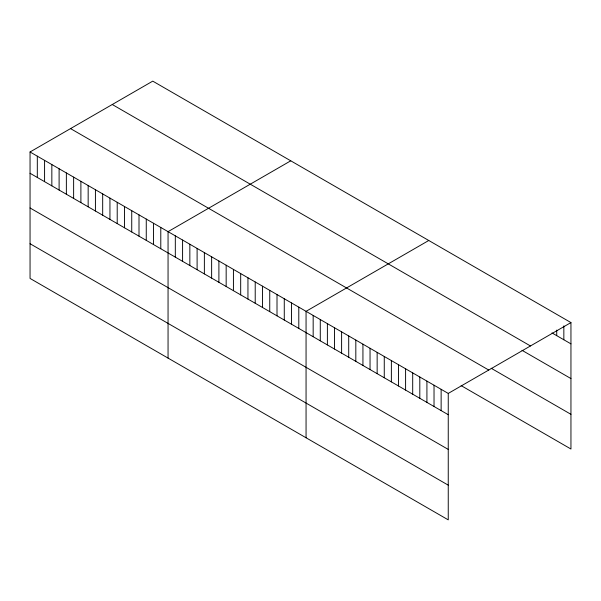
<?xml version="1.0" encoding="UTF-8"?>
<svg xmlns="http://www.w3.org/2000/svg" width="601" height="601" viewBox="0 0 601 601"><rect width="100%" height="100%" fill="white"/><g stroke="black" fill="none" stroke-linecap="round" stroke-linejoin="round"><path stroke-width="0.9" d="M30.05 151.978L448.248 393.422L448.248 519.865L30.05 278.421L30.05 151.978L152.752 81.135L570.95 322.579L570.95 449.022L461.147 385.624M290.756 160.813L168.055 231.655L168.055 358.098M428.761 240.49L306.059 311.333L306.059 437.768M448.248 393.422L570.95 322.579M551.988 332.924L570.95 343.87M112.259 104.514L530.458 345.958M521.976 350.293L570.95 378.57M491.167 368.255L570.95 414.322M70.542 128.599L488.741 370.043M30.05 173.268L448.248 414.713M30.05 207.969L448.248 449.413M30.05 243.721L448.248 485.165M563.843 325.877L563.843 339.76M556.729 330.107L556.729 335.659M441.134 389.32L441.134 410.603M434.027 385.211L434.027 406.501M426.92 381.109L426.92 402.392M419.806 377.007L419.806 398.29M412.699 372.898L412.699 394.188M405.592 368.796L405.592 390.079M398.478 364.694L398.478 385.977M391.371 360.585L391.371 381.875M384.264 356.483L384.264 377.766M377.15 352.381L377.15 373.664M370.043 348.272L370.043 369.562M362.936 344.17L362.936 365.453M355.822 340.061L355.822 361.351M348.715 335.959L348.715 357.249M341.608 331.857L341.608 353.14M334.494 327.748L334.494 349.038M327.387 323.646L327.387 344.929M320.28 319.544L320.28 340.827M313.166 315.435L313.166 336.725M298.795 307.141L298.795 328.424M291.53 302.949L291.53 324.232M284.273 298.75L284.273 320.04M277.008 294.558L277.008 315.848M269.744 290.366L269.744 311.649M262.479 286.174L262.479 307.457M255.215 281.982L255.215 303.265M247.95 277.782L247.95 299.073M240.685 273.59L240.685 294.881M233.428 269.398L233.428 290.681M226.164 265.206L226.164 286.489M218.899 261.014L218.899 282.297M211.635 256.815L211.635 278.105M204.37 252.623L204.37 273.913M197.105 248.431L197.105 269.714M189.848 244.239L189.848 265.522M182.584 240.047L182.584 261.33M175.319 235.847L175.319 257.138M160.79 227.463L160.79 248.746M153.525 223.271L153.525 244.554M146.261 219.08L146.261 240.362M139.004 214.88L139.004 236.17M131.739 210.688L131.739 231.978M124.475 206.496L124.475 227.779M117.21 202.304L117.21 223.587M109.945 198.112L109.945 219.395M102.681 193.913L102.681 215.203M95.424 189.721L95.424 211.011M88.159 185.529L88.159 206.812M80.895 181.337L80.895 202.62M73.63 177.137L73.63 198.428M66.365 172.945L66.365 194.236M59.101 168.753L59.101 190.044M51.844 164.561L51.844 185.844M44.579 160.369L44.579 181.652M37.315 156.17L37.315 177.46"/></g></svg>
